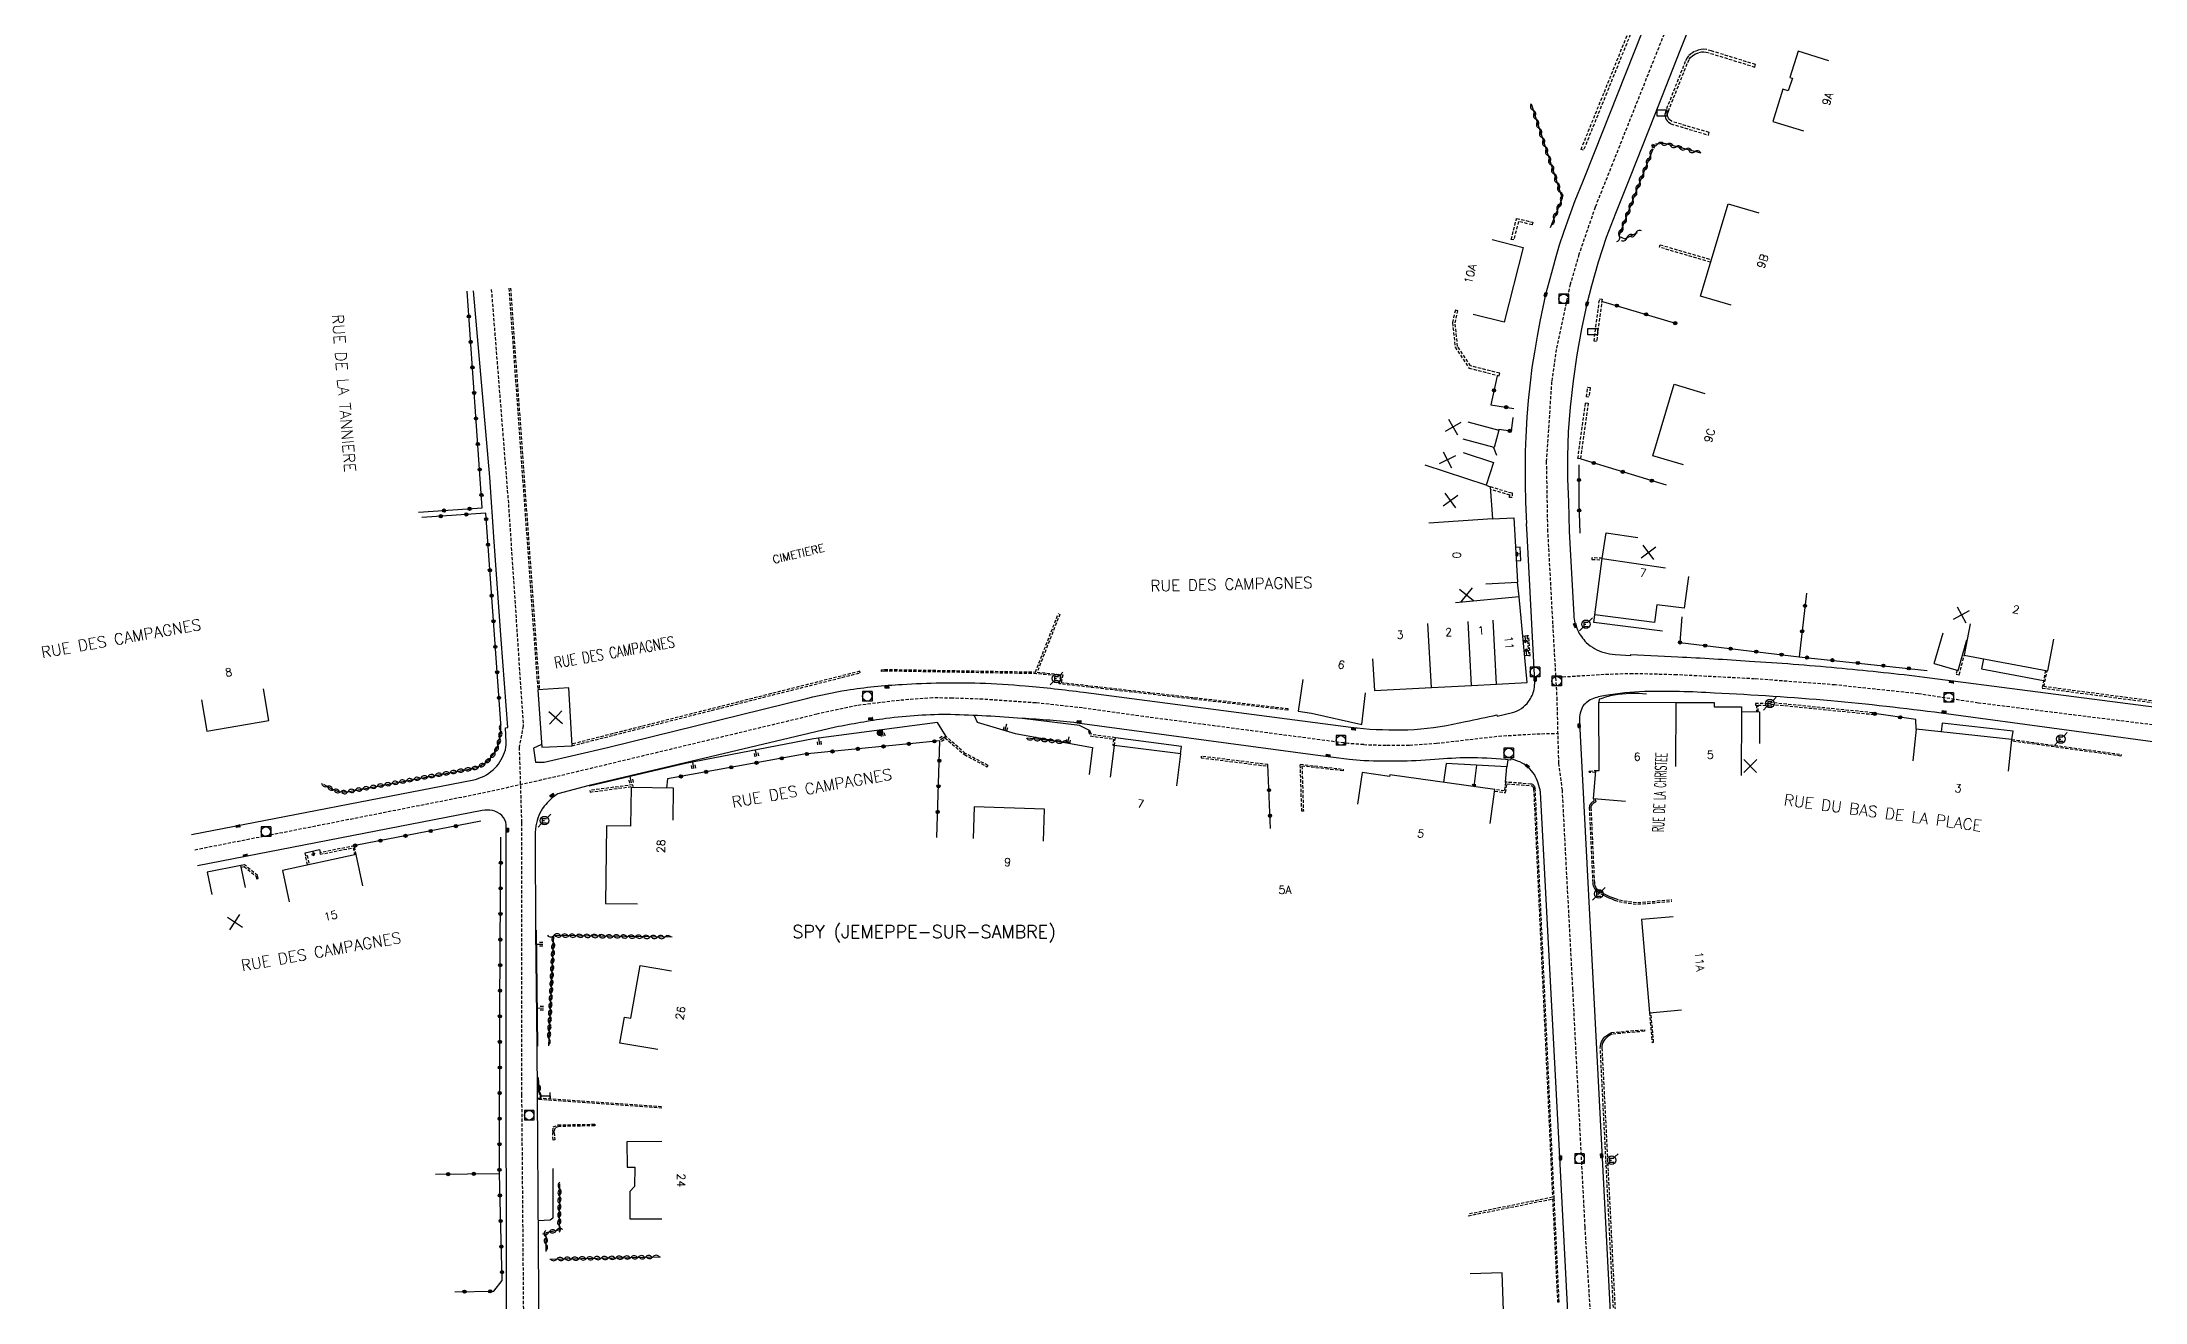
# Model space of a CAD drawing. Header units: millimetres. Extents: x 173000 to 174000, y 130000 to 131000.
# Drawn here: x 173398 to 173726.5, y 130178.9 to 130375.9 of the extents above; entities that cross this region are included whole.
import ezdxf
from ezdxf.enums import TextEntityAlignment as Align

# ---------------------------------------------------------------- set-up
doc = ezdxf.new("R2010")
doc.units = ezdxf.units.MM
doc.linetypes.add('DASHED', pattern=[0.75, 0.5, -0.25])
doc.layers.get('0').update_dxf_attribs({"linetype": 'CONTINUOUS'})
for name, color, linetype in [('W0001', 6, 'DASHED'), ('W0008', 7, 'CONTINUOUS'), ('W0100', 7, 'CONTINUOUS'), ('W0112', 1, 'DASHED'), ('W0211', 2, 'CONTINUOUS'), ('W0310', 3, 'CONTINUOUS'), ('W0322', 7, 'CONTINUOUS'), ('W0334', 7, 'CONTINUOUS'), ('W0400', 7, 'CONTINUOUS'), ('W0420', 7, 'CONTINUOUS'), ('W0471', 7, 'CONTINUOUS'), ('W0980', 7, 'CONTINUOUS'), ('W0984', 7, 'CONTINUOUS'), ('W0989', 7, 'CONTINUOUS'), ('W0991', 7, 'CONTINUOUS'), ('W1102', 7, 'CONTINUOUS'), ('W1471', 7, 'CONTINUOUS'), ('W1473', 7, 'CONTINUOUS'), ('W1474', 7, 'CONTINUOUS')]:
    doc.layers.add(name, color=color, linetype=linetype)
doc.styles.get("Standard").update_dxf_attribs({"font": 'romans.shx', "width": 0.85})

# ---------------------------------------------------------------- blocks, each defined once
blk = doc.blocks.new('T420')
for p, q in [((0.75, 0.75), (-0.75, 0.75)), ((-0.75, 0.75), (-0.75, -0.75)), ((0.75, 0.75), (0.75, -0.75)), ((0.75, -0.75), (-0.75, -0.75))]:
    blk.add_line(p, q)
blk.add_ellipse((0, 0), major_axis=(-0.53, 0.53), ratio=1, start_param=3.926991, end_param=10.210176)
blk = doc.blocks.new('T400')
for p, q in [((-0.15, 0.3), (0.15, 0.3)), ((-0.15, -0.25), (-0.15, 0.3)), ((-0.15, 0.15), (0.15, 0.15)), ((-0.15, 0), (0.15, 0)), ((0.15, 0.3), (0.15, -0.25)), ((-0.15, -0.15), (0.15, -0.15)), ((-0.15, -0.25), (-0.15, -0.3)), ((-0.15, -0.3), (0.15, -0.3)), ((0.15, -0.3), (0.15, -0.25))]:
    blk.add_line(p, q)
blk = doc.blocks.new('T471')
for p, q in [((-0.333334, 0.333334), (-0.333334, -0.333334)), ((-0.333334, 0.333334), (0.333334, 0.333334)), ((-0.333334, 0), (0, 0)), ((0.500001, 0.500001), (1.000002, 1.000002)), ((-0.500001, -0.500001), (-1.000002, -1.000002)), ((-0.333334, -0.333334), (0.333334, -0.333334))]:
    blk.add_line(p, q)
blk.add_ellipse((0, 0), major_axis=(0.471405, 0.471405), ratio=1, start_param=5.4977871438, end_param=11.780972451)
blk = doc.blocks.new('t322o')
at = {"color": 0, "linetype": 'Continuous'}
for radius in [0.25, 0.15]:
    blk.add_circle((0, 0), radius, dxfattribs=at)
blk = doc.blocks.new('t310o')
at = {"color": 0, "linetype": 'Continuous'}
for centre, start, end in [((-0.5, 0.38), 216.8699, 323.1304), ((0.5, -0.37), 36.8699, 143.1303)]:
    blk.add_arc(centre, 0.625, start, end, dxfattribs=at)
blk = doc.blocks.new('t211o')
at = {"color": 0, "linetype": 'Continuous'}
for p, q in [((-0.29, 0.5), (-0.29, 0)), ((0, 1), (0, 0)), ((0.29, 0.5), (0.29, 0))]:
    blk.add_line(p, q, dxfattribs=at)
blk = doc.blocks.new('t991o')
at = {"color": 0, "linetype": 'Continuous'}
for p, q in [((-1, 1), (1, -1)), ((-1, -1), (1, 1))]:
    blk.add_line(p, q, dxfattribs=at)
blk = doc.blocks.new('T1473')
at = {"color": 0, "linetype": 'Continuous', "const_width": 0.5, "flags": 128}
blk.add_lwpolyline([(-0.25, 0, 1), (0.25, 0, 1)], format="xyb", close=True, dxfattribs=at)
blk = doc.blocks.new('T1474')
at = {"color": 0, "linetype": 'Continuous', "flags": 128}
for points in [[(-0.75, -0.5), (-0.75, 0.5)], [(-0.75, 0), (0.75, 0)], [(0.75, 0), (0.75, -0.5), (0.75, 0.5)]]:
    blk.add_lwpolyline(points, dxfattribs=at)
blk = doc.blocks.new('T1471')
at = {"color": 0, "linetype": 'Continuous', "flags": 128}
blk.add_lwpolyline([(-0.75, -0.5), (-0.75, 0.5), (0.75, 0.5), (0.75, -0.5), (-0.75, -0.5)], dxfattribs=at)

msp = doc.modelspace()

# ---------------------------------------------------------------- linework, layer by layer
at = {"layer": 'W0001'}
for points in [[(173700.39, 130500.43), (173694.24, 130485.16), (173681.91, 130454.09), (173674.71, 130435.91), (173659.15, 130396.66), (173646.97, 130365.98), (173643.33, 130356.83), (173640.65, 130350.08), (173638.11, 130342.71), (173636.76, 130338.04), (173634.58, 130327.85), (173633.84, 130322.79), (173633.01, 130310.34), (173633.2, 130299.7)], [(173468.22, 130337.22), (173470.9, 130303.62), (173473.21, 130269), (173472.57, 130265.66), (173472.95, 130253.82), (173472.95, 130211.36), (173473.34, 130164.27), (173474.37, 130127.08), (173475.14, 130102.51), (173475.4, 130094.27), (173475.79, 130089), (173476.17, 130083.98), (173477.98, 130065.71), (173479.26, 130047.57), (173480.55, 130029.55), (173481.97, 130011.8), (173483.14, 130000)], [(173633.2, 130299.7), (173634.01, 130284.79), (173634.65, 130273.42), (173634.92, 130263.15), (173635.47, 130258.97), (173637.11, 130227.87), (173639.02, 130190.68), (173640.93, 130160.31), (173642.29, 130129.3), (173643.47, 130111.67), (173644.11, 130102.57), (173644.11, 130094.84), (173643.93, 130083.93), (173643.47, 130068.48), (173643.29, 130058.11), (173642.47, 130017.56), (173642.02, 130000)], [(173727.74, 130269.15), (173700.5, 130272.57), (173691.13, 130274.01), (173678.12, 130275.4), (173665.56, 130276.35), (173653.36, 130276.98), (173646.51, 130277.16), (173642.05, 130277.02), (173634.47, 130276.54)], [(173604.49, 130266.07), (173602.14, 130266.23), (173570.11, 130270.46), (173560.56, 130271.81), (173553.28, 130272.59), (173545, 130273.16), (173540.25, 130273.33), (173537.16, 130273.38), (173531.97, 130272.99), (173525.36, 130272.19), (173519.09, 130270.82), (173478.29, 130261.03), (173466.55, 130258.41), (173421.86, 130249.58)], [(173604.49, 130266.07), (173608.13, 130265.97), (173611.66, 130266.01), (173615.87, 130266.28), (173625.58, 130267.4), (173631.54, 130267.76), (173634.8, 130267.84)]]:
    msp.add_lwpolyline(points, dxfattribs=at)
at = {"layer": 'W0008'}
for points in [[(173651.79, 130387.12), (173644.06, 130367.66), (173640.57, 130358.82), (173638.66, 130353.99), (173637.48, 130351.05), (173636.6, 130348.62), (173635.69, 130346.14), (173635.04, 130344.15), (173634.48, 130342.33), (173633.97, 130340.4), (173633.43, 130338.28), (173632.91, 130336.43), (173632.49, 130334.45), (173631.99, 130332.21), (173631.59, 130329.93), (173631.15, 130327.44), (173630.77, 130325.04), (173630.47, 130322.64), (173630.19, 130319.88), (173629.97, 130317.24), (173629.81, 130314.16), (173629.71, 130311.88), (173629.71, 130309.6), (173629.69, 130306.85), (173629.75, 130304.04), (173629.87, 130301.65), (173629.9, 130300.65)], [(173657.75, 130384.2), (173653.97, 130374.79), (173649.87, 130364.29), (173646.09, 130354.84), (173643.82, 130349.11), (173642.39, 130345.34), (173641.14, 130341.46), (173640.08, 130337.8), (173639.37, 130334.98), (173638.51, 130331.08), (173637.79, 130327.02), (173637.21, 130322.94), (173636.76, 130318.81), (173636.45, 130314.95), (173636.31, 130311.09), (173636.31, 130307.59), (173636.47, 130304.04), (173636.61, 130299.41), (173636.61, 130299.41)]]:
    msp.add_lwpolyline(points, dxfattribs=at)
at = {"layer": 'W0008', "flags": 128}
for points in [[(173421.38, 130252.04), (173465.47, 130260.59, 0.1344), (173468.49, 130262.12, 0.1279), (173470.3, 130264.85, 0.0955), (173470.56, 130266.47), (173470.45, 130268.68), (173470.82, 130268.72), (173469.77, 130282.48), (173468.67, 130297.79), (173467.98, 130307.85), (173465.46, 130337.02)], [(173604.46, 130268.58, 0.0306), (173612.39, 130268.44, 0.0348), (173620.39, 130269.67, 0.0023), (173625.31, 130270.71), (173625.34, 130270.53), (173627.71, 130271.08, 0.1733), (173630.25, 130272.81, 0.1091), (173631.11, 130274.74, 0.0638), (173631.2, 130275.94), (173630.04, 130298.89), (173629.9, 130300.65)], [(173636.61, 130299.41), (173637.31, 130286.27, 0.095), (173637.89, 130283.99, 0.091), (173639.26, 130282.05, 0.122), (173642.04, 130280.46, 0.0539), (173643.75, 130280.17), (173646.22, 130280), (173646.23, 130280.17), (173653.57, 130279.8, -0.0038), (173664.75, 130279.14, -0.0066), (173678.42, 130278.09, -0.0045), (173691.33, 130276.74), (173728.26, 130271.9), (173748.43, 130269.13, 0.0444), (173751.77, 130268.83, 0.0381), (173754.07, 130269.16), (173754.21, 130269, 0.0728), (173755.96, 130270.59, 0.0578), (173756.79, 130272.15, 0.0184), (173760.17, 130281.27, -0.004872), (173762.78, 130288.7)], [(173475.97, 130266.02), (173474.82, 130265.5), (173475.13, 130263.34), (173476.48, 130263.35), (173486.37, 130265.62), (173517.68, 130273.35, -0.0142), (173523.73, 130274.59, -0.0262), (173532.39, 130275.48, -0.0229), (173544.53, 130275.7, -0.0134), (173551.63, 130275.26, -0.0111), (173560.71, 130274.27), (173602.46, 130268.82), (173604.46, 130268.58)], [(173733.14, 130265.76), (173694.71, 130271, 0.008), (173677.45, 130272.92, 0.0091), (173659.31, 130274.12, 0.0233), (173648.33, 130274.35, 0.0307), (173642.26, 130273.75, 0.0712), (173640.12, 130273.17, 0.1501), (173638.6, 130271.85, 0.1227), (173638.19, 130269.52), (173640.94, 130216.48), (173644.62, 130146.22), (173646.84, 130104.74, -0.0043), (173647.08, 130095.39, -0.0042), (173647.11, 130086.3), (173645.72, 130015.63), (173645.4, 130000)], [(173604.52, 130263.56), (173602.21, 130263.74), (173597.35, 130264.39), (173559.74, 130269.44, 0.0168), (173551.13, 130270.16, 0.0144), (173539.97, 130270.76, 0.0351), (173529.87, 130270.14, 0.0143), (173521.96, 130268.78), (173496.32, 130262.71), (173483.5, 130259.67), (173478.59, 130258.4, 0.0618), (173476.48, 130256.44, 0.123), (173475.19, 130253.36, 0.0412), (173475.07, 130251.32), (173475.13, 130237.09), (173475.32, 130218.93), (173475.59, 130180.17), (173475.82, 130156.77)], [(173638.76, 130000), (173639.71, 130045.31), (173640.32, 130076.68, 0.0013), (173640.5, 130086.86, 0.0088), (173640.51, 130097.2, 0.0067), (173640.16, 130106.33), (173638.58, 130135.09), (173635.05, 130202.52), (173632.13, 130258.62, 0.0784), (173631.15, 130261.38, 0.1475), (173628.88, 130263.36, 0.0395), (173627.45, 130263.83), (173627.4, 130263.66, 0.0201), (173621.51, 130264.02, 0.0178), (173616.3, 130263.8, -0.0136), (173610.54, 130263.47, -0.0141), (173604.52, 130263.56)], [(173480.91, 130000), (173479.55, 130015.59), (173477, 130049.13), (173476.17, 130060.43), (173474, 130084.18, -0.0097), (173473.33, 130093.96, -0.0043), (173472.94, 130102.64), (173471.75, 130136.39), (173470.9, 130158.47), (173470.6, 130177.88), (173470.55, 130221.88), (173470.53, 130253.55, 0.1946), (173469.85, 130254.98, 0.1423), (173468.39, 130255.76, 0.1022), (173466.79, 130255.76), (173422.34, 130247.12)]]:
    msp.add_lwpolyline(points, format="xyb", dxfattribs=at)
at = {"layer": 'W0100'}
for p, q in [((173623.55, 130291.18), (173628.54, 130291.48)), ((173630, 130283.05), (173629.35, 130282.99)), ((173693.61, 130278.74), (173695.02, 130283.54)), ((173630.26, 130280), (173629.64, 130279.94))]:
    msp.add_line(p, q, dxfattribs=at)
for points in [[(173677.14, 130372.98), (173672.36, 130374.47), (173671.08, 130370.34), (173671.46, 130370.22), (173670.82, 130368.26), (173669.98, 130368.53), (173668.42, 130363.46), (173673.19, 130361.99)], [(173661.9, 130334.76), (173657.11, 130336.19), (173661.42, 130350.6), (173666.2, 130349.17)], [(173624.56, 130345.01), (173629.41, 130343.79), (173626.45, 130332.1), (173621.61, 130333.32)], [(173654.45, 130309.79), (173649.66, 130311.23), (173653.01, 130322.39), (173657.8, 130320.96)], [(173620.75, 130316.52), (173625.58, 130315.21), (173624.85, 130312.53), (173620.02, 130313.84)], [(173620.04, 130311.74), (173624.79, 130310.18), (173623.61, 130306.6), (173624.27, 130306.39), (173624.62, 130301.36), (173627.92, 130301.51), (173628.54, 130291.48)], [(173641.76, 130295.18), (173642.36, 130299.17), (173647.3, 130298.42)], [(173628.98, 130295.88), (173628.26, 130295.84), (173628.56, 130295.57), (173628.52, 130296.14), (173628.26, 130295.84)], [(173655.21, 130292.34), (173654.57, 130287.38), (173650.26, 130287.93), (173649.91, 130285.15), (173640.61, 130286.34), (173641.74, 130295.18)], [(173629.68, 130283.02), (173629.77, 130282.02), (173630.03, 130282.33), (173629.46, 130282.28), (173629.77, 130282.02)], [(173629.95, 130279.97), (173629.86, 130280.97), (173629.6, 130280.66), (173630.17, 130280.71), (173629.86, 130280.97)], [(173645.37, 130257.16), (173640.39, 130257.57), (173640.76, 130262.03), (173641.27, 130262.03), (173641.23, 130272.69), (173653.25, 130272.66), (173659.25, 130272.63), (173659.25, 130272), (173663.51, 130271.98), (173663.5, 130271.23), (173666.33, 130271.22), (173666.3, 130266.22)], [(173622.1, 130262.87), (173621.7, 130259.51), (173622.01, 130259.76), (173621.45, 130259.83), (173621.7, 130259.51)], [(173440.28, 130249.41), (173440.49, 130248.72), (173440.68, 130249.08), (173440.14, 130248.91), (173440.49, 130248.72)], [(173652.84, 130239.14), (173647.86, 130238.71), (173649.12, 130224.17), (173654.11, 130224.61)], [(173494.22, 130218.39), (173488.31, 130219.42), (173489.02, 130223.48), (173490.01, 130223.3), (173491.45, 130231.56), (173496.38, 130230.7)]]:
    msp.add_lwpolyline(points, dxfattribs=at)
at = {"layer": 'W0100', "flags": 128}
for points in [[(173628.32, 130294.81), (173629.04, 130294.85), (173628.91, 130296.91), (173628.19, 130296.87)], [(173605.87, 130279.5), (173606.19, 130274.51), (173615.07, 130274.99), (173621.35, 130275.33), (173625.25, 130275.54), (173630.02, 130275.8), (173628.78, 130289.15), (173628.52, 130291.48)], [(173699.22, 130284.97), (173698.3, 130280.05), (173711.36, 130277.61), (173712.27, 130282.53)], [(173693.61, 130278.74), (173697.35, 130277.64), (173698.72, 130282.45)], [(173594.99, 130276.24), (173594.28, 130271.29), (173596.36, 130270.99), (173604.18, 130269.19), (173604.75, 130274.16)], [(173422.95, 130273.09), (173423.81, 130268.16), (173433.49, 130269.86), (173432.63, 130274.78)], [(173480.35, 130274.97), (173475.48, 130274.63), (173476.11, 130265.65), (173480.83, 130265.9), (173480.35, 130274.97)], [(173705.19, 130261.9), (173705.73, 130266.87), (173690.79, 130268.49), (173690.25, 130263.52)], [(173575.28, 130259.65), (173575.91, 130264.61), (173565.52, 130265.93), (173564.9, 130260.97)], [(173626.64, 130260.2), (173626.85, 130262.61), (173617.35, 130263.12), (173616.94, 130260.18)], [(173624.25, 130253.72), (173625, 130259.05), (173608.56, 130261.35), (173608.52, 130261.1), (173604.25, 130261.73), (173603.52, 130256.78)], [(173496.61, 130254.24), (173496.7, 130259.24), (173490.08, 130259.37), (173489.97, 130253.3), (173486.24, 130253.36), (173486.05, 130241.26), (173491.05, 130241.18)], [(173554.48, 130251), (173554.64, 130256), (173543.65, 130256.36), (173543.49, 130251.37)], [(173429.82, 130243.72), (173429.12, 130247.18), (173423.85, 130246.11), (173424.55, 130242.66)], [(173448.15, 130244.01), (173447.09, 130248.89), (173435.59, 130246.41), (173436.65, 130241.52)], [(173439.25, 130248.71), (173439.15, 130249.17), (173441.4, 130249.65), (173441.49, 130249.19)], [(173494.88, 130204.05), (173489.38, 130203.99), (173489.42, 130200), (173490.62, 130200.01), (173490.59, 130197.01), (173489.88, 130196.22), (173489.88, 130191.93), (173494.88, 130191.93)], [(173621.57, 130171.52), (173626.56, 130171.7), (173626.14, 130183.52), (173621.14, 130183.35)]]:
    msp.add_lwpolyline(points, dxfattribs=at)
at = {"layer": 'W0112'}
for p, q in [((173642.45, 130367.93), (173638.82, 130358.97)), ((173652.47, 130363.1), (173658.33, 130361.36)), ((173649.65, 130359.89), (173649.49, 130359.51)), ((173649.49, 130359.51), (173649.86, 130359.36)), ((173628.67, 130347.85), (173627.93, 130344.96)), ((173630.83, 130347.32), (173628.67, 130347.85)), ((173650.7, 130343.82), (173650.81, 130344.21)), ((173658.66, 130341.47), (173650.7, 130343.82)), ((173470.97, 130337.41), (173475.48, 130274.63)), ((173471.22, 130337.43), (173475.73, 130274.65)), ((173640.47, 130329.11), (173641.33, 130335.74)), ((173641.33, 130335.74), (173641.72, 130335.69)), ((173618.76, 130331.98), (173619.2, 130333.89)), ((173637.95, 130310.77), (173639.15, 130319.51)), ((173639.15, 130319.51), (173639.55, 130319.46)), ((173639.28, 130320.42), (173639.48, 130321.94)), ((173639.48, 130321.94), (173639.88, 130321.89)), ((173627.35, 130305.07), (173624.3, 130305.97)), ((173627.69, 130305.44), (173627.68, 130304.69))]:
    msp.add_line(p, q, dxfattribs=at)
for points in [[(173663.84, 130421.34), (173660.22, 130412.21), (173656.57, 130403.06), (173651.5, 130390.36), (173647.53, 130380.54), (173642.45, 130367.93)], [(173638.82, 130358.97), (173638.45, 130359.12), (173642.08, 130368.08), (173647.15, 130380.69), (173651.13, 130390.51), (173656.2, 130403.21), (173659.85, 130412.36)], [(173665.7, 130372.37), (173658.79, 130374.51), (173658.04, 130374.71), (173657.62, 130374.76), (173657.18, 130374.74), (173656.71, 130374.63), (173656.16, 130374.4), (173655.67, 130374.09), (173655.25, 130373.73), (173655, 130373.41), (173654.73, 130372.87), (173651.7, 130365.21), (173651.57, 130364.74), (173651.54, 130364.55), (173651.56, 130364.26), (173651.63, 130364.03), (173651.76, 130363.78), (173651.89, 130363.59), (173652.11, 130363.37), (173652.35, 130363.21), (173652.47, 130363.1)], [(173658.33, 130361.36), (173658.44, 130361.75), (173652.67, 130363.46), (173652.59, 130363.52), (173652.37, 130363.68), (173652.2, 130363.85), (173652.1, 130363.99), (173652, 130364.18), (173651.96, 130364.34), (173651.94, 130364.53), (173651.96, 130364.66), (173652.08, 130365.08), (173655.1, 130372.71), (173655.34, 130373.19), (173655.54, 130373.45), (173655.9, 130373.77), (173656.34, 130374.04), (173656.83, 130374.24), (173657.24, 130374.34), (173657.61, 130374.36), (173657.97, 130374.32), (173658.68, 130374.12)], [(173658.68, 130374.12), (173665.58, 130371.99), (173665.7, 130372.37)], [(173649.86, 130359.36), (173650.02, 130359.74), (173649.65, 130359.89)], [(173627.93, 130344.96), (173627.54, 130345.05), (173628.38, 130348.33)], [(173628.38, 130348.33), (173630.92, 130347.71), (173630.83, 130347.32)], [(173650.81, 130344.21), (173658.77, 130341.86), (173658.66, 130341.47)], [(173641.72, 130335.69), (173640.86, 130329.06), (173640.47, 130329.11)], [(173619.2, 130333.89), (173618.81, 130333.98), (173618.36, 130332), (173618.77, 130328.18), (173620.93, 130324.92)], [(173625.73, 130324.12), (173621.18, 130325.27), (173619.15, 130328.32), (173618.76, 130331.98)], [(173620.93, 130324.92), (173625.63, 130323.73), (173625.73, 130324.12)], [(173639.55, 130319.46), (173638.35, 130310.72), (173637.95, 130310.77)], [(173639.88, 130321.89), (173639.67, 130320.36), (173639.28, 130320.42)], [(173624.26, 130306.4), (173627.42, 130305.46), (173627.69, 130305.44)], [(173627.68, 130304.69), (173627.28, 130304.7), (173627.29, 130305.07), (173627.35, 130305.07)], [(173641.75, 130295.22), (173640.15, 130295.25), (173640.15, 130295), (173641.72, 130294.97)], [(173529.17, 130277.77), (173529.66, 130277.82), (173553.22, 130277.42), (173556.8, 130286.57)], [(173557.03, 130286.48), (173553.48, 130277.4), (173557.48, 130277), (173557.23, 130275.79), (173578.07, 130273.42), (173592.65, 130271.71), (173592.62, 130271.46), (173578.04, 130273.17), (173556.93, 130275.58), (173557.18, 130276.78), (173553.39, 130277.16), (173529.67, 130277.57), (173529.19, 130277.52), (173529.17, 130277.77)], [(173697.19, 130277.69), (173697.02, 130277.1), (173697.52, 130276.99), (173698.3, 130280.05)], [(173480.83, 130265.9), (173525.84, 130277.29), (173525.78, 130277.53), (173480.82, 130266.16)], [(173710.99, 130277.68), (173710.47, 130274.92), (173752.08, 130269.42)], [(173752.1, 130269.67), (173710.76, 130275.13), (173711.23, 130277.64)], [(173666.1, 130271.22), (173666.1, 130272.24), (173667.64, 130272.2), (173667.65, 130272.45), (173665.68, 130272.51), (173665.67, 130272.26), (173665.85, 130272.25), (173665.85, 130271.22)], [(173705.73, 130266.87), (173722.79, 130264.54), (173722.75, 130264.29), (173705.71, 130266.62)], [(173624.96, 130258.79), (173626.66, 130258.57), (173626.85, 130259.93), (173630.59, 130259.66), (173630.68, 130259.65), (173630.77, 130259.61), (173630.85, 130259.56), (173630.92, 130259.49), (173630.97, 130259.41), (173630.99, 130259.37), (173631, 130259.31), (173631.02, 130259.25), (173631.03, 130259.18), (173631.04, 130259.11), (173633.99, 130195.32), (173620.77, 130192.66)], [(173620.82, 130192.42), (173634, 130195.06), (173634.77, 130178.95), (173635.02, 130178.97), (173634.25, 130195.11), (173631.29, 130259.13), (173631.28, 130259.21), (173631.26, 130259.3), (173631.24, 130259.38), (173631.22, 130259.46), (173631.19, 130259.53), (173631.11, 130259.65), (173631.01, 130259.75), (173630.89, 130259.83), (173630.76, 130259.89), (173630.62, 130259.91), (173626.64, 130260.2), (173626.45, 130258.85), (173625, 130259.04)], [(173640.74, 130261.78), (173639.75, 130261.69), (173639.73, 130261.94), (173640.76, 130262.03)], [(173640.39, 130257.57), (173640.45, 130257.26), (173640.36, 130257.19), (173640.26, 130257.13), (173640.17, 130257.06), (173640.09, 130256.98), (173640, 130256.9), (173639.91, 130256.77), (173639.83, 130256.64), (173639.77, 130256.5), (173639.74, 130256.35), (173639.73, 130256.2), (173640.27, 130244.44), (173640.3, 130244.21), (173640.35, 130243.99), (173640.44, 130243.77), (173640.55, 130243.57), (173640.7, 130243.39), (173640.76, 130243.32), (173640.82, 130243.26), (173640.89, 130243.21), (173640.96, 130243.15), (173641.03, 130243.1), (173641.51, 130242.77), (173641.94, 130242.55), (173642.37, 130242.33), (173642.8, 130242.12), (173643.24, 130241.94), (173643.69, 130241.77), (173644.38, 130241.56), (173645.1, 130241.41), (173645.82, 130241.29), (173646.56, 130241.2), (173647.3, 130241.12), (173652.63, 130241.59)], [(173640.65, 130257.55), (173640.73, 130257.15), (173640.5, 130256.99), (173640.41, 130256.93), (173640.33, 130256.86), (173640.26, 130256.8), (173640.19, 130256.73), (173640.12, 130256.63), (173640.05, 130256.53), (173640.01, 130256.42), (173639.98, 130256.32), (173639.98, 130256.2), (173640.52, 130244.46), (173640.54, 130244.26), (173640.59, 130244.06), (173640.67, 130243.88), (173640.76, 130243.71), (173640.88, 130243.55), (173640.93, 130243.5), (173640.99, 130243.45), (173641.05, 130243.4), (173641.12, 130243.35), (173641.18, 130243.3), (173641.64, 130242.99), (173642.05, 130242.77), (173642.48, 130242.56), (173642.91, 130242.35), (173643.33, 130242.17), (173643.76, 130242), (173644.45, 130241.8), (173645.14, 130241.65), (173645.86, 130241.54), (173646.59, 130241.45), (173647.3, 130241.37), (173652.61, 130241.84)], [(173447.09, 130248.89), (173446.84, 130250.24), (173441.42, 130249.18), (173441.47, 130248.93), (173446.64, 130249.95), (173446.85, 130248.84)], [(173429.17, 130246.94), (173429.6, 130247.03), (173431.48, 130245.48), (173431.54, 130245.1), (173431.78, 130245.14), (173431.71, 130245.62), (173429.66, 130247.3), (173429.12, 130247.18)], [(173439.53, 130247.26), (173439.22, 130248.7), (173439.46, 130248.75), (173439.78, 130247.31)], [(173649.12, 130224.17), (173649.53, 130219.53), (173649.78, 130219.55), (173649.37, 130224.19)], [(173644.39, 130160.09), (173641.45, 130218.64), (173641.46, 130218.96), (173641.52, 130219.28), (173641.63, 130219.59), (173641.78, 130219.89), (173641.97, 130220.15), (173642.18, 130220.37), (173642.41, 130220.57), (173642.66, 130220.74), (173642.92, 130220.9), (173643.18, 130221.06), (173648.35, 130221.51), (173648.37, 130221.26), (173643.26, 130220.82), (173643.05, 130220.69), (173642.8, 130220.53), (173642.56, 130220.37), (173642.35, 130220.19), (173642.17, 130220), (173642, 130219.76), (173641.86, 130219.49), (173641.76, 130219.22), (173641.71, 130218.93), (173641.7, 130218.64), (173644.64, 130160.1)], [(173494.88, 130209.24), (173475.58, 130210.6), (173475.6, 130210.85), (173494.88, 130209.49)]]:
    msp.add_lwpolyline(points, dxfattribs=at)
for points in [[(173630, 130283.05), (173630.26, 130280), (173630.51, 130280.02), (173630.25, 130283.07)], [(173668.05, 130272.38), (173683.97, 130270.81), (173684, 130271.06), (173668.07, 130272.63)], [(173539.09, 130267.14), (173542.11, 130264.5), (173545.69, 130262.6), (173545.81, 130262.82), (173542.25, 130264.7), (173539.25, 130267.33)], [(173565.55, 130265.93), (173565.7, 130267.14), (173561.95, 130267.66), (173561.75, 130268.25), (173561.51, 130268.16), (173561.77, 130267.43), (173565.42, 130266.93), (173565.3, 130265.96)], [(173589.53, 130262.94), (173579.11, 130264.26), (173579.08, 130264.01), (173589.5, 130262.7)], [(173594.82, 130255.66), (173594.59, 130263), (173601.28, 130262.23), (173601.26, 130261.98), (173594.85, 130262.71), (173595.07, 130255.66)], [(173490.32, 130259.79), (173483.61, 130258.9), (173483.65, 130258.65), (173490.36, 130259.54)], [(173477.81, 130205.61), (173477.88, 130206.3), (173478.65, 130206.62), (173484.37, 130206.74), (173484.38, 130206.49), (173478.7, 130206.37), (173478.12, 130206.13), (173478.06, 130205.58)], [(173478.06, 130205.44), (173478.13, 130204.27), (173477.88, 130204.25), (173477.81, 130205.43)]]:
    msp.add_lwpolyline(points, close=True, dxfattribs=at)
at = {"layer": 'W0211', "flags": 128}
for points in [[(173539.25, 130267.33), (173537.92, 130269.55), (173518.57, 130266.96), (173498.57, 130263.14), (173496.34, 130262.61), (173483.53, 130259.58)], [(173561.75, 130268.24), (173560.08, 130269.08), (173551.15, 130270.16)], [(173475.23, 130237.09), (173475.42, 130218.93)]]:
    msp.add_lwpolyline(points, dxfattribs=at)
at = {"layer": 'W0211'}
msp.add_lwpolyline([(173543.64, 130270.63), (173544.13, 130269.58), (173550.07, 130267.83), (173562.13, 130265.6), (173561.6, 130261.39)], dxfattribs=at)
at = {"layer": 'W0310'}
msp.add_line((173477.36, 130185.64), (173494.63, 130186), dxfattribs=at)
for points in [[(173630.63, 130366.21), (173635.48, 130351.51), (173633.63, 130346.87)], [(173649.64, 130359.15), (173647.2, 130352.99), (173644.35, 130345.54), (173645.27, 130345.13), (173647.28, 130346.1)], [(173657.18, 130358.52), (173651.47, 130360.02), (173650.05, 130359.91)]]:
    msp.add_lwpolyline(points, dxfattribs=at)
at = {"layer": 'W0310', "flags": 128}
msp.add_lwpolyline([(173442.03, 130259.87, 0.0325), (173443.35, 130259.12, 0.1524), (173445.75, 130258.71), (173465.36, 130262.35, 0.1312), (173467.55, 130263.45, 0.1078), (173469.07, 130265.46, 0.097148), (173469.71, 130269.39)], format="xyb", dxfattribs=at)
for points in [[(173558.56, 130266.34), (173551.98, 130267.08)], [(173496.46, 130235.96), (173477.96, 130236.25), (173477.16, 130218.99)], [(173475.74, 130211.4), (173475.58, 130214.02)], [(173478.89, 130197.42), (173478.8, 130190.19), (173476.72, 130189.77), (173476.76, 130186.82)]]:
    msp.add_lwpolyline(points, dxfattribs=at)
at = {"layer": 'W0322'}
for p, q in [((173641.78, 130335.36), (173653.35, 130331.89)), ((173624.75, 130312.49), (173625.21, 130311.32)), ((173651.78, 130306.63), (173638.46, 130310.7)), ((173673.64, 130289.75), (173672.52, 130279.81)), ((173459.48, 130198.91), (173469.48, 130199.02))]:
    msp.add_line(p, q, dxfattribs=at)
at = {"layer": 'W0322', "flags": 128}
for points in [[(173456.85, 130302.38), (173466.82, 130303.08), (173464.43, 130336.94)], [(173469.71, 130269.39), (173467.35, 130302.27), (173457.38, 130301.55)], [(173654.16, 130286.03), (173653.89, 130282.01), (173672.52, 130279.81), (173692.52, 130277.68)], [(173690.79, 130268.49), (173690.76, 130269.99), (173684.23, 130270.91)], [(173537.8, 130251.56), (173538.3, 130266.67), (173517.09, 130264.56), (173495.77, 130260.73), (173495.61, 130259.28)], [(173589.94, 130252.95), (173589.52, 130262.94)], [(173466.61, 130254.08), (173446.97, 130250.3)], [(173462.5, 130180.54), (173468.61, 130180.62), (173469.92, 130182.32), (173469.48, 130199.02), (173469.58, 130225), (173469.73, 130251.6)]]:
    msp.add_lwpolyline(points, dxfattribs=at)
at = {"layer": 'W0322'}
for points in [[(173625.36, 130323.74), (173624.33, 130319.16), (173627.94, 130318.63)], [(173627.79, 130317.19), (173627.55, 130315.07), (173625.57, 130315.35)], [(173638.12, 130309.8), (173638.12, 130303.85), (173638.27, 130299.11)]]:
    msp.add_lwpolyline(points, dxfattribs=at)
at = {"layer": 'W0334'}
msp.add_line((173627.03, 130263.7), (173626.85, 130262.61), dxfattribs=at)
at = {"layer": 'W0334', "flags": 128}
for points in [[(173651.14, 130283.81), (173640.43, 130285.18), (173640.61, 130286.34)], [(173701.3, 130279.49), (173701, 130277.9), (173710.68, 130276.07)], [(173575.87, 130264.62), (173576.01, 130265.76), (173565.7, 130267.14)], [(173705.73, 130266.87), (173705.94, 130268.17), (173694.84, 130269.41), (173694.69, 130268.07)], [(173477.82, 130199.79), (173477.84, 130192.05), (173477.42, 130191.72), (173475.55, 130191.65)]]:
    msp.add_lwpolyline(points, dxfattribs=at)
msp.add_lwpolyline([(173648.67, 130273.96, 0.0615), (173643.59, 130273.81, 0.0293), (173641.25, 130273.15), (173641.23, 130272.69)], format="xyb", dxfattribs=at)
at = {"layer": 'W1102'}
for p, q in [((173623.61, 130306.6), (173614.11, 130309.73)), ((173624.62, 130301.36), (173614.64, 130300.68)), ((173641.76, 130295.18), (173651.64, 130293.69)), ((173628.78, 130289.15), (173618.82, 130288.22)), ((173615.07, 130274.99), (173614.53, 130284.98)), ((173621.35, 130275.33), (173620.81, 130285.32)), ((173625.25, 130275.54), (173624.71, 130285.53)), ((173653.25, 130272.66), (173653.19, 130262.66)), ((173663.5, 130271.23), (173663.45, 130261.23))]:
    msp.add_line(p, q, dxfattribs=at)

# ---------------------------------------------------------------- block references
at = {"layer": 'W0211'}
for p, rotation in [((173519.48, 130266.07), 7.629713442764887), ((173529.39, 130267.4), 7.629713442764887), ((173538.38, 130266.83), 300.9259615469626), ((173548.44, 130268.31), 343.5946967269064), ((173558.24, 130266.32), 349.4935699919039), ((173499.83, 130262.36), 10.81589245534038), ((173509.65, 130264.24), 10.81589245534038), ((173490.09, 130260.1), 13.32568986704497), ((173476.25, 130234.9), 90.60858366495687), ((173476.36, 130224.9), 90.60858366495687)]:
    msp.add_blockref('t211o', p, dxfattribs=dict(at, rotation=rotation))
at = {"layer": 'W0310'}
for p, rotation in [((173630.94, 130365.26), 288.2676405498675), ((173631.41, 130363.84), 288.2676405498675), ((173631.88, 130362.41), 288.2676405498675), ((173632.35, 130360.99), 288.2676405498675), ((173632.82, 130359.56), 288.2676405498675), ((173633.29, 130358.14), 288.2676405498675), ((173649.27, 130358.22), 248.4508214294327), ((173650.37, 130359.93), 184.3493487226525), ((173651.86, 130359.91), 165.2762639888964), ((173653.31, 130359.53), 165.2762639888964), ((173654.76, 130359.15), 165.2762639888964), ((173656.21, 130358.77), 165.2762639888964), ((173633.77, 130356.71), 288.2676405498675), ((173634.23, 130355.29), 288.2676405498675), ((173647.62, 130354.04), 248.4508214294327), ((173648.17, 130355.43), 248.4508214294327), ((173648.72, 130356.83), 248.4508214294327), ((173634.7, 130353.87), 288.2676405498675), ((173635.17, 130352.44), 288.2676405498675), ((173635.29, 130351.03), 248.3199247978268), ((173646.53, 130351.24), 249.087650881605), ((173647.07, 130352.64), 249.087650881605), ((173634.18, 130348.24), 248.3199247978268), ((173634.73, 130349.63), 248.3199247978268), ((173645.46, 130348.44), 249.087650881605), ((173646, 130349.84), 249.087650881605), ((173644.39, 130345.64), 249.087650881605), ((173644.93, 130347.04), 249.087650881605), ((173645.62, 130345.3), 25.6104584690384), ((173646.98, 130345.95), 25.6104584690384), ((173469.25, 130265.98), 72.61549941361687), ((173469.53, 130267.09), 79.00517827829636), ((173469.69, 130268.24), 85.39485714297592), ((173552.83, 130266.99), 173.5271229853032), ((173553.97, 130266.86), 173.5271229853032), ((173555.12, 130266.73), 173.5271229853032), ((173556.27, 130266.6), 173.5271229853032), ((173557.42, 130266.47), 173.5271229853032), ((173466.26, 130262.63), 23.14581237325793), ((173467.26, 130263.21), 37.02462980828979), ((173468.1, 130263.99), 48.12073393898308), ((173468.79, 130264.92), 59.33613281807532), ((173442.56, 130259.54), 329.7031523914684), ((173449.25, 130259.36), 10.50403303270683), ((173450.39, 130259.57), 10.50403303270683), ((173451.53, 130259.78), 10.50403303270683), ((173452.66, 130259.99), 10.50403303270683), ((173453.8, 130260.2), 10.50403303270683), ((173454.93, 130260.41), 10.50403303270683), ((173456.07, 130260.62), 10.50403303270683), ((173457.2, 130260.84), 10.50403303270683), ((173458.34, 130261.05), 10.50403303270683), ((173459.48, 130261.26), 10.50403303270683), ((173460.61, 130261.47), 10.50403303270683), ((173461.75, 130261.68), 10.50403303270683), ((173462.88, 130261.89), 10.50403303270683), ((173464.02, 130262.1), 10.50403303270683), ((173465.15, 130262.31), 10.50403303270683), ((173443.59, 130259.01), 336.6986935504522), ((173444.7, 130258.71), 352.8957343694209), ((173445.85, 130258.73), 10.50403303270683), ((173446.98, 130258.94), 10.50403303270683), ((173448.12, 130259.15), 10.50403303270683), ((173478.01, 130236.25), 179.1087473776956), ((173477.8, 130232.84), 267.340412897645), ((173477.86, 130233.99), 267.340412897645), ((173477.91, 130235.15), 267.340412897645), ((173479.17, 130236.23), 179.1087473776956), ((173480.32, 130236.21), 179.1087473776956), ((173481.48, 130236.19), 179.1087473776956), ((173482.63, 130236.18), 179.1087473776956), ((173483.79, 130236.16), 179.1087473776956), ((173484.94, 130236.14), 179.1087473776956), ((173486.1, 130236.12), 179.1087473776956), ((173487.25, 130236.1), 179.1087473776956), ((173488.41, 130236.09), 179.1087473776956), ((173489.56, 130236.07), 179.1087473776956), ((173490.72, 130236.05), 179.1087473776956), ((173491.87, 130236.03), 179.1087473776956), ((173493.02, 130236.01), 179.1087473776956), ((173494.18, 130236), 179.1087473776956), ((173495.33, 130235.98), 179.1087473776956), ((173477.64, 130229.38), 267.340412897645), ((173477.69, 130230.53), 267.340412897645), ((173477.75, 130231.68), 267.340412897645), ((173477.48, 130225.92), 267.340412897645), ((173477.53, 130227.07), 267.340412897645), ((173477.59, 130228.22), 267.340412897645), ((173477.37, 130223.61), 267.340412897645), ((173477.43, 130224.76), 267.340412897645), ((173477.21, 130220.15), 267.340412897645), ((173477.27, 130221.3), 267.340412897645), ((173477.32, 130222.45), 267.340412897645), ((173475.65, 130212.87), 93.40872456977687), ((173475.72, 130211.72), 93.40872456977687), ((173478.89, 130196.66), 269.270141794942), ((173478.84, 130193.2), 269.270141794942), ((173478.86, 130194.35), 269.270141794942), ((173478.87, 130195.51), 269.270141794942), ((173478.81, 130190.89), 269.270141794942), ((173478.83, 130192.04), 269.270141794942), ((173477.22, 130189.87), 191.442113411428), ((173476.73, 130189.13), 270.6893181177887), ((173476.74, 130187.97), 270.6893181177887), ((173478.36, 130190.1), 191.442113411428), ((173478.46, 130185.66), 1.198297106701347), ((173479.61, 130185.69), 1.198297106701347), ((173480.77, 130185.71), 1.198297106701347), ((173481.92, 130185.74), 1.198297106701347), ((173483.08, 130185.76), 1.198297106701347), ((173484.23, 130185.79), 1.198297106701347), ((173485.39, 130185.81), 1.198297106701347), ((173486.54, 130185.83), 1.198297106701347), ((173487.7, 130185.86), 1.198297106701347), ((173488.85, 130185.88), 1.198297106701347), ((173490.01, 130185.91), 1.198297106701347), ((173491.16, 130185.93), 1.198297106701347), ((173492.32, 130185.95), 1.198297106701347), ((173493.47, 130185.98), 1.198297106701347)]:
    msp.add_blockref('t310o', p, dxfattribs=dict(at, rotation=rotation))
at = {"layer": 'W0322'}
for p, rotation in [((173464.71, 130333.01), 94.04624507587751), ((173644.05, 130334.68), 343.2997335548345), ((173648.6, 130333.32), 343.2997335548345), ((173653.15, 130331.95), 343.2997335548345), ((173464.99, 130329.02), 94.04624507587751), ((173465.27, 130325.03), 94.04624507587751), ((173465.55, 130321.04), 94.04624507587751), ((173624.84, 130321.43), 257.340069373492), ((173626.74, 130318.81), 351.5654749166866), ((173465.84, 130317.05), 94.04624507587751), ((173466.12, 130313.06), 94.04624507587751), ((173627.31, 130315.11), 171.8332222182628), ((173466.4, 130309.07), 94.04624507587751), ((173640.42, 130310.1), 163.0229694546754), ((173644.96, 130308.71), 163.0229694546754), ((173638.12, 130307.43), 270.0192099389534), ((173649.51, 130307.32), 163.0229694546754), ((173460.84, 130302.66), 4.046245075843164), ((173464.83, 130302.94), 4.046245075843164), ((173466.68, 130305.08), 94.04624507587751), ((173638.15, 130302.68), 271.8105695312363), ((173460.33, 130301.77), 184.1051101271428), ((173464.32, 130302.05), 184.1051101271428), ((173467.42, 130301.31), 94.10511012713191), ((173467.71, 130297.32), 94.10511012713191), ((173468, 130293.33), 94.10511012713191), ((173468.28, 130289.34), 94.10511012713191), ((173673.42, 130287.76), 263.5936467961579), ((173468.57, 130285.35), 94.10511012713191), ((173672.97, 130283.78), 263.5936467961579), ((173468.86, 130281.36), 94.10511012713191), ((173653.89, 130282.04), 266.1686950611832), ((173657.83, 130281.54), 353.2619258873314), ((173661.81, 130281.07), 353.2619258873314), ((173665.78, 130280.6), 353.2619258873314), ((173669.75, 130280.14), 353.2619258873314), ((173673.73, 130279.68), 353.9253676933067), ((173677.7, 130279.26), 353.9253676933067), ((173469.14, 130277.37), 94.10511012713191), ((173681.68, 130278.83), 353.9253676933067), ((173685.66, 130278.41), 353.9253676933067), ((173689.64, 130277.99), 353.9253676933067), ((173469.43, 130273.38), 94.10511012713191), ((173684.32, 130270.89), 171.9813215774275), ((173688.28, 130270.34), 171.9813215774275), ((173533.45, 130266.19), 185.6742829793375), ((173537.43, 130266.58), 185.6742829793375), ((173509.65, 130263.23), 190.1863083135297), ((173513.59, 130263.93), 190.1863083135297), ((173517.53, 130264.61), 185.6742829793375), ((173521.51, 130265), 185.6742829793375), ((173525.49, 130265.4), 185.6742829793375), ((173529.47, 130265.79), 185.6742829793375), ((173538.2, 130263.55), 88.10225065496694), ((173497.84, 130261.1), 190.1863083135297), ((173501.78, 130261.81), 190.1863083135297), ((173505.71, 130262.52), 190.1863083135297), ((173538.07, 130259.55), 88.10225065496694), ((173589.69, 130258.95), 92.39204411899738), ((173462.68, 130253.33), 190.8965719062534), ((173537.94, 130255.55), 88.10225065496694), ((173589.86, 130254.95), 92.39204411899738), ((173446.97, 130250.3), 190.8965719062534), ((173450.9, 130251.06), 190.8965719062534), ((173454.83, 130251.81), 190.8965719062534), ((173458.76, 130252.57), 190.8965719062534), ((173469.71, 130247.6), 89.67805286510622), ((173469.68, 130243.6), 89.67805286510622), ((173469.66, 130239.6), 89.67805286510622), ((173469.64, 130235.6), 89.67805286510622), ((173469.62, 130231.6), 89.67805286510622), ((173469.59, 130227.6), 89.67805286510622), ((173469.57, 130223.6), 89.7911104073356), ((173469.56, 130219.6), 89.7911104073356), ((173469.55, 130215.6), 89.7911104073356), ((173469.53, 130211.6), 89.7911104073356), ((173469.52, 130207.6), 89.7911104073356), ((173469.5, 130203.6), 89.7911104073356), ((173461.49, 130198.93), 0.6395802274285394), ((173465.48, 130198.98), 0.6395802274285394), ((173469.49, 130199.6), 89.7911104073356), ((173469.57, 130195.6), 91.48805005526451), ((173469.68, 130191.61), 91.48805005526451), ((173469.78, 130187.61), 91.48805005526451), ((173468.05, 130180.61), 0.6919774332447423), ((173469.89, 130183.61), 91.48805005526451), ((173464.05, 130180.56), 0.6919774332447423)]:
    msp.add_blockref('t322o', p, dxfattribs=dict(at, rotation=rotation))
at = {"layer": 'W0400'}
for p, rotation in [((173632.91, 130336.43), 344.3569946289062), ((173639.37, 130334.98), 345.9415283203124), ((173637.53, 130284.71), 19.44806580188984), ((173631.28, 130276.28), 2.454468659066284), ((173530.05, 130275.05), 93.87020614483232), ((173696.32, 130275.88), 82.86249720854003), ((173527.49, 130270.13), 98.43282575629779), ((173560.06, 130269.68), 83.40932276624716), ((173695.18, 130271.2), 82.84816369463766), ((173602.93, 130268.52), 84.34414153182166), ((173638.13, 130269.05), 2.550773236927766), ((173598.96, 130264.37), 82.32612891619446), ((173630.05, 130262.72), 49.26731406367249), ((173477.71, 130258.18), 129.2140884333801), ((173428.69, 130253.32), 100.7368718313029), ((173470.75, 130252.72), 0.2602140887300486), ((173429.84, 130248.73), 101.3054239061604), ((173635.23, 130201.48), 1.770165493194913), ((173641.66, 130201.8), 3.151906407131371)]:
    msp.add_blockref('T400', p, dxfattribs=dict(at, rotation=rotation))
at = {"layer": 'W0420'}
for p in [(173635.72, 130335.75), (173631.25, 130277.44), (173634.62, 130276), (173526.94, 130273.63), (173695.86, 130273.43), (173600.92, 130266.72), (173627.15, 130264.78), (173433.01, 130252.47), (173474.14, 130208.14), (173638.2, 130201.36)]:
    msp.add_blockref('T420', p, dxfattribs=at)
at = {"layer": 'W0471'}
for p in [(173639.21, 130284.88), (173556.51, 130276.4), (173667.93, 130272.48), (173713.38, 130266.94), (173476.52, 130254.19), (173641.21, 130242.73), (173643.22, 130201.11)]:
    msp.add_blockref('T471', p, dxfattribs=at)
at = {"layer": 'W0991'}
for p, rotation in [((173618.46, 130315.7), 254.8188357330606), ((173617.55, 130310.58), 251.7608146575568), ((173618.04, 130304.23), 81.44901093018316), ((173648.98, 130296.13), 81.44901093018316), ((173620.54, 130289.49), 276.1937563234255), ((173697.87, 130286.35), 343.6662920870339), ((173478.27, 130270.3), 3.045228435602285), ((173664.87, 130262.73), 359.70319267079), ((173428.17, 130238.32), 11.48460144759454)]:
    msp.add_blockref('t991o', p, dxfattribs=dict(at, rotation=rotation))
at = {"layer": 'W1471'}
for p in [(173651.07, 130364.79), (173640.27, 130330.64)]:
    msp.add_blockref('T1471', p, dxfattribs=at)
at = {"layer": 'W1473'}
msp.add_blockref('T1473', (173528.91, 130267.9), dxfattribs=at)
at = {"layer": 'W1474'}
msp.add_blockref('T1474', (173476.68, 130211.17), dxfattribs=at)

# ---------------------------------------------------------------- texts
at = {"layer": 'W0980'}
msp.add_text('SPY (JEMEPPE-SUR-SAMBRE)', height=2, dxfattribs=at).set_placement((173535.82, 130236.68), align=Align.MIDDLE)
at = {"layer": 'W0984'}
msp.add_text('CIMETIERE', height=1.25, rotation=13.5808, dxfattribs=at).set_placement((173516.21, 130295.92), align=Align.MIDDLE)
at = {"layer": 'W0989'}
for s, rotation, p in [('RUE DE LA TANNIERE', 274.5566, (173445.2, 130321.01)), ('RUE DES CAMPAGNES', 1.2071, (173583.85, 130291.15)), ('RUE DES CAMPAGNES', 10.1039, (173410.39, 130282.67)), ('RUE DES CAMPAGNES', 10.1039, (173518.3, 130259.27)), ('RUE DU BAS DE LA PLACE', 352.4021, (173685.59, 130255.42)), ('RUE DES CAMPAGNES', 10.1039, (173441.63, 130233.72))]:
    msp.add_text(s, height=1.75, rotation=rotation, dxfattribs=at).set_placement(p, align=Align.MIDDLE)
for s, rotation, width, p in [('RUE DES CAMPAGNES', 10.1039, 0.75, (173487.46, 130280.51)), ('RUE DE LA CHRISTEE', 87.5132, 0.5, (173650.75, 130258.61))]:
    msp.add_text(s, height=1.75, rotation=rotation, dxfattribs=dict(at, width=width)).set_placement(p, align=Align.MIDDLE)
at = {"layer": 'W0991'}
for s, height, rotation, p in [('9A', 1.25, 72.886, (173676.95, 130367.02)), ('9B', 1.25, 71.8923, (173666.79, 130341.64)), ('10A', 1.249, 75.8067, (173621.14, 130339.66)), ('9C', 1.25, 73.2931, (173658.52, 130314.39)), ('0', 1.25, 270.4311, (173619.02, 130295.69)), ('7', 1.25, 352.7085, (173648.11, 130292.92)), ('2', 1.25, 349.4229, (173706.39, 130287.19)), ('3', 1.25, 3.1145, (173610.17, 130283.24)), ('2', 1.25, 3.1145, (173617.75, 130283.65)), ('1', 1.25, 3.1145, (173622.84, 130283.93)), ('11', 1.25, 275.3365, (173627.22, 130281.99)), ('8', 1.25, 9.9172, (173427.19, 130277.38)), ('6', 1.25, 348.0459, (173600.99, 130278.56)), ('6', 1.25, 359.8569, (173647.22, 130264.18)), ('5', 1.25, 359.7032, (173658.63, 130264.49)), ('3', 1.25, 353.8041, (173697.34, 130259.23)), ('7', 1.25, 352.7869, (173569.65, 130256.84)), ('28', 1.25, 88.9213, (173494.72, 130250.19)), ('5', 1.25, 351.5956, (173613.41, 130252.17)), ('9', 1.25, 358.1023, (173548.87, 130247.69)), ('5A', 1.25, 0.5928, (173592.21, 130243.38)), ('15', 1.25, 12.1789, (173443.14, 130239.34)), ('11A', 1.25, 274.9779, (173656.96, 130232.18)), ('26', 1.25, 80.0526, (173497.76, 130224.11)), ('24', 1.25, 270.012, (173497.88, 130197.96))]:
    msp.add_text(s, height=height, rotation=rotation, dxfattribs=at).set_placement(p, align=Align.MIDDLE)

doc.saveas('drawing.dxf')
